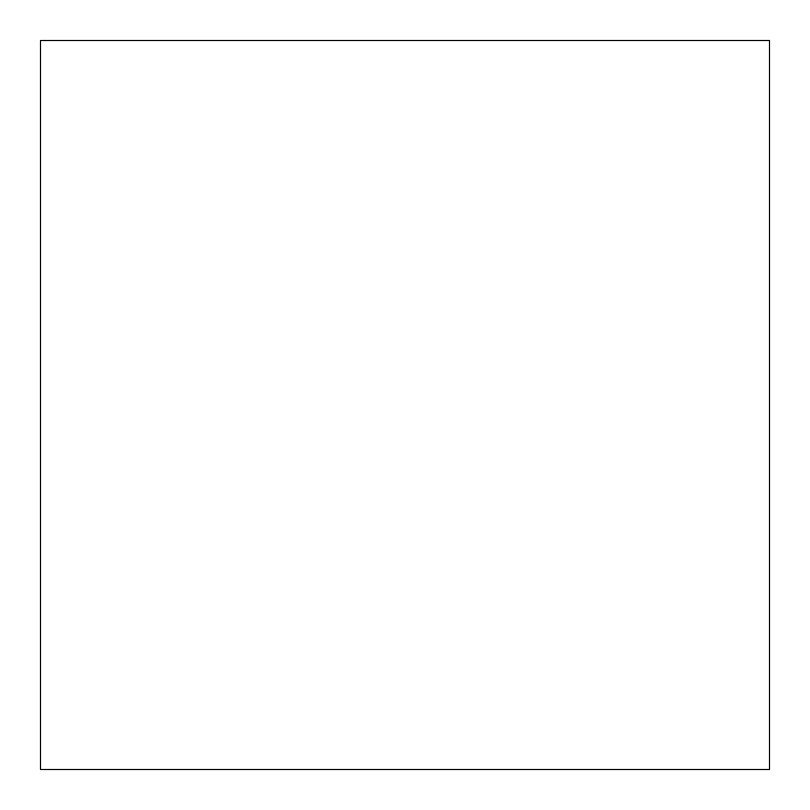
<?xml version="1.0" encoding="UTF-8"?>
<svg xmlns="http://www.w3.org/2000/svg" width="810" height="810" viewBox="0 0 810 810"><rect width="100%" height="100%" fill="white"/><g stroke="black" fill="none" stroke-linecap="round" stroke-linejoin="round"><path stroke-width="1.21" d="M769.5 40.5L40.5 40.5L40.5 769.5L769.5 769.5L769.5 40.5"/></g></svg>
